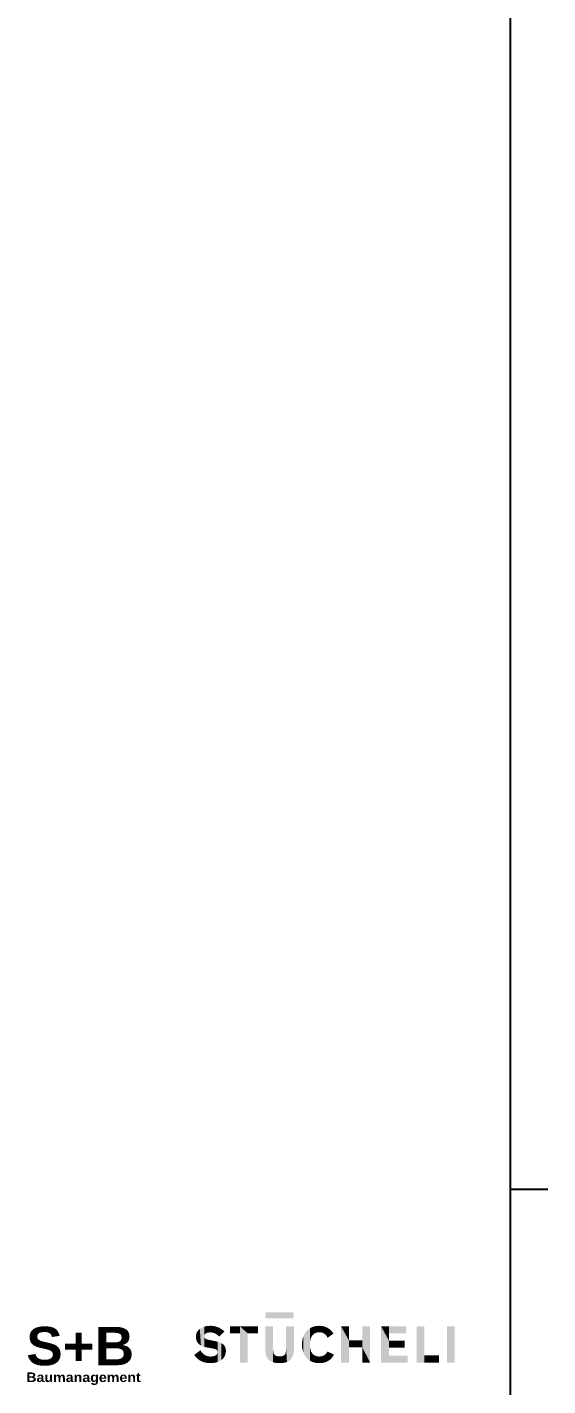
# Model space of a CAD drawing. Extents: x -1132 to 613, y -233 to 616.
# Drawn here: x 542.6 to 612.6, y 91.1 to 273.8 of the extents above; entities that cross this region are included whole.
import ezdxf

# ---------------------------------------------------------------- set-up
doc = ezdxf.new("R2010")
doc.units = 0
doc.layers.get('0').update_dxf_attribs({"lineweight": 13})
doc.layers.add('G-XREF-____-OTLN', color=7, linetype='Continuous', lineweight=13)
doc.styles.get("Standard").update_dxf_attribs({"font": 'arial.ttf'})

# ---------------------------------------------------------------- blocks, each defined once
blk = doc.blocks.new('Blockreferenz-A0UJ2EAEXE')
at = {"layer": 'G-XREF-____-OTLN', "color": 0, "linetype": 'ByBlock', "lineweight": -2, "ltscale": 0.13}
for points in [[(574.65, 100.16), (574.65, 100.99), (578.4, 100.16)], [(578.4, 100.16), (574.65, 100.99), (578.4, 100.99)], [(565.73, 96.68), (565.58, 98.54), (565.73, 98.68)], [(565.81, 96.63), (565.73, 98.68), (565.81, 98.76)], [(565.73, 96.68), (565.73, 98.68), (565.81, 96.63)], [(565.96, 96.53), (565.81, 98.76), (565.96, 98.85)], [(565.81, 96.63), (565.81, 98.76), (565.96, 96.53)], [(566.08, 96.47), (565.96, 98.85), (566.08, 98.93)], [(565.96, 96.53), (565.96, 98.85), (566.08, 96.47)], [(566.22, 96.41), (566.08, 98.93), (566.22, 98.99)], [(566.08, 96.47), (566.08, 98.93), (566.22, 96.41)], [(566.4, 96.35), (566.22, 98.99), (566.4, 99.06)], [(566.22, 96.41), (566.22, 98.99), (566.4, 96.35)], [(566.41, 97.88), (566.4, 99.06), (566.41, 99.07)], [(566.4, 97.79), (566.4, 99.06), (566.41, 97.88)], [(566.41, 97.88), (566.41, 99.07), (566.42, 97.9)], [(566.42, 97.9), (566.41, 99.07), (566.42, 99.07)], [(566.46, 98), (566.42, 99.07), (566.46, 99.08)], [(566.42, 97.9), (566.42, 99.07), (566.46, 98)], [(566.53, 98.08), (566.46, 99.08), (566.53, 99.09)], [(566.46, 98), (566.46, 99.08), (566.53, 98.08)], [(566.62, 98.15), (566.53, 99.09), (566.62, 99.11)], [(566.53, 98.08), (566.53, 99.09), (566.62, 98.15)], [(566.73, 98.21), (566.62, 99.11), (566.73, 99.14)], [(566.62, 98.15), (566.62, 99.11), (566.73, 98.21)], [(566.79, 98.23), (566.73, 99.14), (566.79, 99.15)], [(566.73, 98.21), (566.73, 99.14), (566.79, 98.23)], [(566.79, 98.23), (566.79, 99.15), (566.87, 98.25)], [(566.87, 98.25), (566.79, 99.15), (566.87, 99.15)], [(567.02, 98.28), (566.87, 99.15), (567.02, 99.16)], [(566.87, 98.25), (566.87, 99.15), (567.02, 98.28)], [(567.18, 98.29), (567.02, 99.16), (567.18, 99.17)], [(567.02, 98.28), (567.02, 99.16), (567.18, 98.29)], [(567.2, 98.29), (567.18, 99.17), (567.2, 99.18)], [(567.18, 98.29), (567.18, 99.17), (567.2, 98.29)], [(567.2, 98.29), (567.2, 99.18), (567.37, 98.28)], [(567.37, 98.28), (567.2, 99.18), (567.37, 99.17)], [(567.37, 98.28), (567.37, 99.17), (567.5, 98.26)], [(567.5, 98.26), (567.37, 99.17), (567.5, 99.16)], [(567.5, 98.26), (567.5, 99.16), (567.54, 98.25)], [(567.54, 98.25), (567.5, 99.16), (567.54, 99.16)], [(567.54, 98.25), (567.54, 99.16), (567.7, 98.21)], [(567.7, 98.21), (567.54, 99.16), (567.7, 99.13)], [(567.7, 98.21), (567.7, 99.13), (567.79, 98.17)], [(567.79, 98.17), (567.7, 99.13), (567.79, 99.12)], [(567.79, 98.17), (567.79, 99.12), (567.85, 98.15)], [(567.85, 98.15), (567.79, 99.12), (567.85, 99.1)], [(567.85, 98.15), (567.85, 99.1), (568, 98.07)], [(568, 98.07), (567.85, 99.1), (568, 99.07)], [(568, 98.07), (568, 99.07), (568.06, 98.03)], [(568.06, 98.03), (568, 99.07), (568.06, 99.05)], [(568.06, 98.03), (568.06, 99.05), (568.13, 97.97)], [(568.13, 97.97), (568.06, 99.05), (568.13, 99.02)], [(568.13, 97.97), (568.13, 99.02), (568.27, 97.85)], [(568.27, 97.85), (568.13, 99.02), (568.27, 98.97)], [(568.27, 97.85), (568.27, 98.97), (568.31, 97.81)], [(568.31, 97.81), (568.27, 98.97), (568.31, 98.96)], [(568.31, 97.81), (568.31, 98.96), (568.39, 97.72)], [(568.39, 97.72), (568.31, 98.96), (568.39, 98.92)], [(568.39, 97.72), (568.39, 98.92), (568.54, 97.85)], [(568.54, 97.85), (568.39, 98.92), (568.54, 98.84)], [(568.54, 97.85), (568.54, 98.84), (568.75, 98.05)], [(568.75, 98.05), (568.54, 98.84), (568.75, 98.71)], [(568.75, 98.05), (568.75, 98.71), (568.94, 98.23)], [(568.94, 98.23), (568.75, 98.71), (568.94, 98.56)], [(569.86, 98.15), (569.86, 99.09), (571.21, 98.15)], [(571.21, 98.15), (569.86, 99.09), (571.21, 99.09)], [(571.21, 98.15), (571.21, 99.09), (572.26, 94.23)], [(572.26, 98.15), (571.21, 99.09), (572.26, 99.09)], [(572.26, 94.23), (571.21, 99.09), (572.26, 98.15)], [(572.26, 98.15), (572.26, 99.09), (573.61, 98.15)], [(573.61, 98.15), (572.26, 99.09), (573.61, 99.09)], [(580.48, 94.55), (580.16, 98.48), (580.48, 98.76)], [(580.49, 94.54), (580.48, 98.76), (580.49, 98.77)], [(580.48, 94.55), (580.48, 98.76), (580.49, 94.54)], [(580.6, 94.49), (580.49, 98.77), (580.6, 98.83)], [(580.49, 94.54), (580.49, 98.77), (580.6, 94.49)], [(580.62, 97.02), (580.6, 98.83), (580.62, 98.84)], [(580.6, 96.66), (580.6, 98.83), (580.62, 97.02)], [(580.68, 97.35), (580.62, 98.84), (580.68, 98.88)], [(580.62, 97.02), (580.62, 98.84), (580.68, 97.35)], [(580.78, 97.63), (580.68, 98.88), (580.78, 98.93)], [(580.68, 97.35), (580.68, 98.88), (580.78, 97.63)], [(580.89, 97.8), (580.78, 98.93), (580.89, 98.99)], [(580.78, 97.63), (580.78, 98.93), (580.89, 97.8)], [(580.93, 97.86), (580.89, 98.99), (580.93, 99)], [(580.89, 97.8), (580.89, 98.99), (580.93, 97.86)], [(581.11, 98.05), (580.93, 99), (581.11, 99.06)], [(580.93, 97.86), (580.93, 99), (581.11, 98.05)], [(581.32, 98.19), (581.11, 99.06), (581.32, 99.12)], [(581.11, 98.05), (581.11, 99.06), (581.32, 98.19)], [(581.34, 98.2), (581.32, 99.12), (581.34, 99.13)], [(581.32, 98.19), (581.32, 99.12), (581.34, 98.2)], [(581.58, 98.28), (581.34, 99.13), (581.58, 99.15)], [(581.34, 98.2), (581.34, 99.13), (581.58, 98.28)], [(581.84, 98.31), (581.58, 99.15), (581.84, 99.18)], [(581.58, 98.28), (581.58, 99.15), (581.84, 98.31)], [(581.84, 98.31), (581.84, 99.18), (581.87, 98.31)], [(581.87, 98.31), (581.84, 99.18), (581.87, 99.17)], [(581.87, 98.31), (581.87, 99.17), (582.06, 98.29)], [(582.06, 98.29), (581.87, 99.17), (582.06, 99.16)], [(582.06, 98.29), (582.06, 99.16), (582.17, 98.27)], [(582.17, 98.27), (582.06, 99.16), (582.17, 99.16)], [(582.17, 98.27), (582.17, 99.16), (582.23, 98.26)], [(582.23, 98.26), (582.17, 99.16), (582.23, 99.14)], [(582.23, 98.26), (582.23, 99.14), (582.4, 98.2)], [(582.4, 98.2), (582.23, 99.14), (582.4, 99.11)], [(582.4, 98.2), (582.4, 99.11), (582.47, 98.16)], [(582.47, 98.16), (582.4, 99.11), (582.47, 99.1)], [(582.47, 98.16), (582.47, 99.1), (582.54, 98.11)], [(582.54, 98.11), (582.47, 99.1), (582.54, 99.08)], [(582.54, 98.11), (582.54, 99.08), (582.68, 98.01)], [(582.68, 98.01), (582.54, 99.08), (582.68, 99.03)], [(582.68, 98.01), (582.68, 99.03), (582.74, 97.93)], [(582.74, 97.93), (582.68, 99.03), (582.74, 99.01)], [(582.74, 97.93), (582.74, 99.01), (582.79, 97.88)], [(582.79, 97.88), (582.74, 99.01), (582.79, 98.99)], [(582.79, 97.88), (582.79, 98.99), (582.89, 97.73)], [(582.89, 97.73), (582.79, 98.99), (582.89, 98.94)], [(582.89, 97.73), (582.89, 98.94), (582.98, 97.56)], [(582.98, 97.56), (582.89, 98.94), (582.98, 98.9)], [(582.98, 97.56), (582.98, 98.9), (582.99, 97.57)], [(582.99, 97.57), (582.98, 98.9), (582.99, 98.89)], [(582.99, 97.57), (582.99, 98.89), (583.22, 97.73)], [(583.22, 97.73), (582.99, 98.89), (583.22, 98.74)], [(583.22, 97.73), (583.22, 98.74), (583.43, 97.88)], [(583.43, 97.88), (583.22, 98.74), (583.43, 98.56)], [(584.8, 94.23), (584.8, 99.09), (585.84, 94.23)], [(585.84, 97.2), (584.8, 99.09), (585.84, 99.09)], [(585.84, 94.23), (584.8, 99.09), (585.84, 96.26)], [(585.84, 96.26), (584.8, 99.09), (585.84, 97.2)], [(587.66, 97.2), (587.66, 99.09), (588.7, 94.23)], [(588.7, 94.23), (587.66, 99.09), (588.7, 99.09)], [(590.18, 94.23), (590.18, 99.09), (591.22, 94.23)], [(591.22, 98.16), (590.18, 99.09), (591.22, 99.09)], [(591.22, 94.23), (590.18, 99.09), (591.22, 95.18)], [(591.22, 95.18), (590.18, 99.09), (591.22, 96.25)], [(591.22, 96.25), (590.18, 99.09), (591.22, 97.17)], [(591.22, 97.17), (590.18, 99.09), (591.22, 98.16)], [(591.22, 98.16), (591.22, 99.09), (593.56, 98.16)], [(593.56, 98.16), (591.22, 99.09), (593.56, 99.09)], [(594.95, 94.23), (594.95, 99.09), (596, 94.23)], [(596, 95.19), (594.95, 99.09), (596, 99.09)], [(596, 94.23), (594.95, 99.09), (596, 95.19)], [(599.01, 94.23), (599.01, 99.09), (600.06, 94.23)], [(600.06, 94.23), (599.01, 99.09), (600.06, 99.09)], [(565.31, 97.37), (565.28, 97.7), (565.31, 97.97)], [(565.4, 97.09), (565.31, 98.01), (565.4, 98.24)], [(565.31, 97.36), (565.31, 97.97), (565.31, 98.01)], [(565.31, 97.36), (565.31, 98.01), (565.4, 97.09)], [(565.31, 97.37), (565.31, 97.97), (565.31, 97.36)], [(565.41, 97.07), (565.4, 98.24), (565.41, 98.29)], [(565.4, 97.09), (565.4, 98.24), (565.41, 97.07)], [(565.54, 96.87), (565.41, 98.29), (565.54, 98.48)], [(565.41, 97.07), (565.41, 98.29), (565.54, 96.87)], [(565.58, 96.82), (565.54, 98.48), (565.58, 98.54)], [(565.54, 96.87), (565.54, 98.48), (565.58, 96.82)], [(565.58, 96.82), (565.58, 98.54), (565.73, 96.68)], [(566.4, 96.35), (566.4, 97.79), (566.41, 96.35)], [(566.41, 96.35), (566.4, 97.79), (566.41, 97.68)], [(566.41, 96.35), (566.41, 97.68), (566.44, 96.34)], [(566.44, 96.34), (566.41, 97.68), (566.44, 97.59)], [(566.44, 96.34), (566.44, 97.59), (566.5, 96.32)], [(566.5, 96.32), (566.44, 97.59), (566.5, 97.51)], [(566.5, 96.32), (566.5, 97.51), (566.51, 96.32)], [(566.51, 96.32), (566.5, 97.51), (566.51, 97.5)], [(566.51, 96.32), (566.51, 97.5), (566.57, 96.31)], [(566.57, 96.31), (566.51, 97.5), (566.57, 97.44)], [(566.57, 96.31), (566.57, 97.44), (566.66, 96.29)], [(566.66, 96.29), (566.57, 97.44), (566.66, 97.39)], [(566.66, 96.29), (566.66, 97.39), (566.78, 96.26)], [(566.78, 96.26), (566.66, 97.39), (566.78, 97.34)], [(566.78, 96.26), (566.78, 97.34), (566.82, 96.25)], [(566.82, 96.25), (566.78, 97.34), (566.82, 97.33)], [(566.82, 96.25), (566.82, 97.33), (566.91, 96.24)], [(566.91, 96.24), (566.82, 97.33), (566.91, 97.3)], [(566.91, 96.24), (566.91, 97.3), (567.07, 96.21)], [(567.07, 96.21), (566.91, 97.3), (567.07, 97.27)], [(567.07, 96.21), (567.07, 97.27), (567.46, 96.14)], [(567.46, 96.14), (567.07, 97.27), (567.46, 97.19)], [(567.46, 96.14), (567.46, 97.19), (567.62, 96.11)], [(567.62, 96.11), (567.46, 97.19), (567.62, 97.16)], [(567.62, 96.11), (567.62, 97.16), (567.76, 96.08)], [(567.76, 96.08), (567.62, 97.16), (567.76, 97.13)], [(567.76, 96.08), (567.76, 97.13), (567.85, 96.05)], [(567.85, 96.05), (567.76, 97.13), (567.85, 97.11)], [(567.85, 96.05), (567.85, 97.11), (567.89, 96.04)], [(567.89, 96.04), (567.85, 97.11), (567.89, 97.11)], [(567.89, 96.04), (567.89, 97.11), (567.99, 95.99)], [(567.99, 95.99), (567.89, 97.11), (567.99, 97.08)], [(567.99, 95.99), (567.99, 97.08), (568.08, 95.92)], [(568.08, 95.92), (567.99, 97.08), (568.08, 97.06)], [(568.08, 95.92), (568.08, 97.06), (568.14, 95.85)], [(568.14, 95.85), (568.08, 97.06), (568.14, 97.05)], [(568.14, 95.85), (568.14, 97.05), (568.17, 95.76)], [(568.17, 95.76), (568.14, 97.05), (568.17, 97.04)], [(568.17, 95.76), (568.17, 97.04), (568.18, 95.75)], [(568.18, 95.75), (568.17, 97.04), (568.18, 97.04)], [(568.18, 95.75), (568.18, 97.04), (568.19, 95.63)], [(568.19, 95.63), (568.18, 97.04), (568.19, 97.04)], [(568.19, 94.3), (568.19, 97.04), (568.4, 94.38)], [(568.4, 94.38), (568.19, 97.04), (568.4, 96.97)], [(568.4, 94.38), (568.4, 96.97), (568.46, 94.41)], [(568.46, 94.41), (568.4, 96.97), (568.46, 96.95)], [(568.46, 94.41), (568.46, 96.95), (568.7, 94.55)], [(568.7, 94.55), (568.46, 96.95), (568.7, 96.84)], [(568.7, 94.55), (568.7, 96.84), (568.71, 94.56)], [(568.71, 94.56), (568.7, 96.84), (568.71, 96.84)], [(568.71, 94.56), (568.71, 96.84), (568.92, 94.75)], [(568.92, 94.75), (568.71, 96.84), (568.92, 96.7)], [(568.94, 98.23), (568.94, 98.56), (569.11, 98.38)], [(571.21, 94.23), (571.21, 98.15), (572.26, 94.23)], [(579.57, 96.13), (579.53, 96.66), (579.57, 97.18)], [(579.69, 95.64), (579.57, 97.2), (579.69, 97.66)], [(579.57, 96.12), (579.57, 97.18), (579.57, 97.2)], [(579.57, 96.12), (579.57, 97.2), (579.69, 95.64)], [(579.57, 96.13), (579.57, 97.18), (579.57, 96.12)], [(579.7, 95.63), (579.69, 97.66), (579.7, 97.68)], [(579.69, 95.64), (579.69, 97.66), (579.7, 95.63)], [(579.88, 95.21), (579.7, 97.68), (579.88, 98.09)], [(579.7, 95.63), (579.7, 97.68), (579.88, 95.21)], [(579.89, 95.2), (579.88, 98.09), (579.89, 98.11)], [(579.88, 95.21), (579.88, 98.09), (579.89, 95.2)], [(580.14, 94.85), (579.89, 98.11), (580.14, 98.46)], [(579.89, 95.2), (579.89, 98.11), (580.14, 94.85)], [(580.16, 94.83), (580.14, 98.46), (580.16, 98.48)], [(580.14, 94.85), (580.14, 98.46), (580.16, 94.83)], [(580.16, 94.83), (580.16, 98.48), (580.48, 94.55)], [(583.43, 97.88), (583.43, 98.56), (583.61, 98.01)], [(583.61, 98.01), (583.43, 98.56), (583.61, 98.36)], [(583.61, 98.01), (583.61, 98.36), (583.77, 98.13)], [(585.84, 96.26), (585.84, 97.2), (587.66, 96.26)], [(587.66, 96.26), (585.84, 97.2), (587.66, 97.2)], [(587.66, 96.26), (587.66, 97.2), (588.7, 94.23)], [(591.22, 96.25), (591.22, 97.17), (593.34, 96.25)], [(593.34, 96.25), (591.22, 97.17), (593.34, 97.17)], [(565.23, 95.02), (565.06, 95.26), (565.23, 95.39)], [(565.43, 94.81), (565.23, 95.39), (565.43, 95.54)], [(565.23, 95.02), (565.23, 95.39), (565.43, 94.81)], [(565.66, 94.62), (565.43, 95.54), (565.66, 95.71)], [(565.43, 94.81), (565.43, 95.54), (565.66, 94.62)], [(565.89, 94.47), (565.66, 95.71), (565.89, 95.88)], [(565.66, 94.62), (565.66, 95.71), (565.89, 94.47)], [(565.89, 94.47), (565.89, 95.88), (565.92, 94.46)], [(565.92, 94.46), (565.89, 95.88), (565.92, 95.84)], [(565.92, 94.46), (565.92, 95.84), (566.01, 94.42)], [(566.01, 94.42), (565.92, 95.84), (566.01, 95.7)], [(566.01, 94.42), (566.01, 95.7), (566.13, 94.36)], [(566.13, 94.36), (566.01, 95.7), (566.13, 95.53)], [(566.13, 94.36), (566.13, 95.53), (566.2, 94.33)], [(566.2, 94.33), (566.13, 95.53), (566.2, 95.47)], [(566.2, 94.33), (566.2, 95.47), (566.28, 94.3)], [(566.28, 94.3), (566.2, 95.47), (566.28, 95.39)], [(566.28, 94.3), (566.28, 95.39), (566.44, 94.25)], [(566.44, 94.25), (566.28, 95.39), (566.44, 95.27)], [(566.44, 94.25), (566.44, 95.27), (566.52, 94.23)], [(566.52, 94.23), (566.44, 95.27), (566.52, 95.22)], [(566.52, 94.23), (566.52, 95.22), (566.61, 94.21)], [(566.61, 94.21), (566.52, 95.22), (566.61, 95.17)], [(566.61, 94.21), (566.61, 95.17), (566.81, 94.18)], [(566.81, 94.18), (566.61, 95.17), (566.81, 95.1)], [(566.81, 94.18), (566.81, 95.1), (566.86, 94.17)], [(566.86, 94.17), (566.81, 95.1), (566.86, 95.09)], [(566.86, 94.17), (566.86, 95.09), (567.03, 94.16)], [(567.03, 94.16), (566.86, 95.09), (567.03, 95.05)], [(567.03, 94.16), (567.03, 95.05), (567.23, 94.15)], [(567.23, 94.15), (567.03, 95.05), (567.23, 95.04)], [(567.23, 94.15), (567.23, 95.04), (567.28, 94.15)], [(567.28, 94.15), (567.23, 95.04), (567.28, 95.04)], [(567.48, 94.16), (567.28, 95.04), (567.48, 95.05)], [(567.28, 94.15), (567.28, 95.04), (567.48, 94.16)], [(567.65, 94.17), (567.48, 95.05), (567.65, 95.08)], [(567.48, 94.16), (567.48, 95.05), (567.65, 94.17)], [(567.65, 94.17), (567.65, 95.08), (567.66, 94.18)], [(567.66, 94.18), (567.65, 95.08), (567.66, 95.08)], [(567.82, 94.21), (567.66, 95.08), (567.82, 95.14)], [(567.66, 94.18), (567.66, 95.08), (567.82, 94.21)], [(567.95, 94.23), (567.82, 95.14), (567.95, 95.21)], [(567.82, 94.21), (567.82, 95.14), (567.95, 94.23)], [(568.04, 94.25), (567.95, 95.21), (568.04, 95.29)], [(567.95, 94.23), (567.95, 95.21), (568.04, 94.25)], [(568.06, 94.26), (568.04, 95.29), (568.06, 95.3)], [(568.04, 94.25), (568.04, 95.29), (568.06, 94.26)], [(568.13, 94.28), (568.06, 95.3), (568.13, 95.4)], [(568.06, 94.26), (568.06, 95.3), (568.13, 94.28)], [(568.18, 94.3), (568.13, 95.4), (568.18, 95.51)], [(568.13, 94.28), (568.13, 95.4), (568.18, 94.3)], [(568.19, 94.3), (568.18, 95.51), (568.19, 95.63)], [(568.18, 94.3), (568.18, 95.51), (568.19, 94.3)], [(568.92, 94.75), (568.92, 96.7), (568.96, 94.78)], [(568.96, 94.78), (568.92, 96.7), (568.96, 96.66)], [(568.96, 94.78), (568.96, 96.66), (569.09, 94.97)], [(569.09, 94.97), (568.96, 96.66), (569.09, 96.53)], [(569.09, 94.97), (569.09, 96.53), (569.15, 95.06)], [(569.15, 95.06), (569.09, 96.53), (569.15, 96.43)], [(569.15, 95.06), (569.15, 96.43), (569.21, 95.23)], [(569.21, 95.23), (569.15, 96.43), (569.21, 96.32)], [(569.21, 95.23), (569.21, 96.32), (569.27, 95.39)], [(569.27, 95.39), (569.21, 96.32), (569.27, 96.13)], [(569.27, 95.39), (569.27, 96.13), (569.29, 95.54)], [(569.29, 95.54), (569.27, 96.13), (569.29, 96.07)], [(569.29, 95.54), (569.29, 96.07), (569.32, 95.77)], [(580.6, 94.49), (580.6, 96.66), (580.62, 94.47)], [(580.62, 94.47), (580.6, 96.66), (580.62, 96.3)], [(580.62, 94.47), (580.62, 96.3), (580.68, 94.44)], [(580.68, 94.44), (580.62, 96.3), (580.68, 95.98)], [(580.68, 94.44), (580.68, 95.98), (580.78, 94.38)], [(580.78, 94.38), (580.68, 95.98), (580.78, 95.7)], [(580.78, 94.38), (580.78, 95.7), (580.87, 94.33)], [(580.87, 94.33), (580.78, 95.7), (580.87, 95.55)], [(580.87, 94.33), (580.87, 95.55), (580.92, 94.32)], [(580.92, 94.32), (580.87, 95.55), (580.92, 95.47)], [(580.92, 94.32), (580.92, 95.47), (581.1, 94.26)], [(581.1, 94.26), (580.92, 95.47), (581.1, 95.28)], [(581.1, 94.26), (581.1, 95.28), (581.32, 94.2)], [(581.32, 94.2), (581.1, 95.28), (581.32, 95.15)], [(581.32, 94.2), (581.32, 95.15), (581.33, 94.2)], [(581.33, 94.2), (581.32, 95.15), (581.33, 95.15)], [(581.33, 94.2), (581.33, 95.15), (581.57, 94.17)], [(581.57, 94.17), (581.33, 95.15), (581.57, 95.07)], [(581.57, 94.17), (581.57, 95.07), (581.84, 94.15)], [(581.84, 94.15), (581.57, 95.07), (581.84, 95.04)], [(581.84, 94.15), (581.84, 95.04), (581.87, 94.15)], [(581.87, 94.15), (581.84, 95.04), (581.87, 95.04)], [(582.05, 94.16), (581.87, 95.04), (582.05, 95.05)], [(581.87, 94.15), (581.87, 95.04), (582.05, 94.16)], [(582.2, 94.17), (582.05, 95.05), (582.2, 95.08)], [(582.05, 94.16), (582.05, 95.05), (582.2, 94.17)], [(582.2, 94.17), (582.2, 95.08), (582.22, 94.17)], [(582.22, 94.17), (582.2, 95.08), (582.22, 95.08)], [(582.38, 94.2), (582.22, 95.08), (582.38, 95.14)], [(582.22, 94.17), (582.22, 95.08), (582.38, 94.2)], [(582.52, 94.23), (582.38, 95.14), (582.52, 95.21)], [(582.38, 94.2), (582.38, 95.14), (582.52, 94.23)], [(582.52, 94.23), (582.52, 95.21), (582.53, 94.23)], [(582.53, 94.23), (582.52, 95.21), (582.53, 95.21)], [(582.66, 94.27), (582.53, 95.21), (582.66, 95.31)], [(582.53, 94.23), (582.53, 95.21), (582.66, 94.27)], [(582.77, 94.31), (582.66, 95.31), (582.77, 95.43)], [(582.66, 94.27), (582.66, 95.31), (582.77, 94.31)], [(582.81, 94.32), (582.77, 95.43), (582.81, 95.48)], [(582.77, 94.31), (582.77, 95.43), (582.81, 94.32)], [(582.87, 94.36), (582.81, 95.48), (582.87, 95.56)], [(582.81, 94.32), (582.81, 95.48), (582.87, 94.36)], [(582.96, 94.4), (582.87, 95.56), (582.96, 95.72)], [(582.87, 94.36), (582.87, 95.56), (582.96, 94.4)], [(582.96, 94.4), (582.96, 95.72), (583.07, 94.46)], [(583.07, 94.46), (582.96, 95.72), (583.07, 95.66)], [(583.07, 94.46), (583.07, 95.66), (583.31, 94.62)], [(583.31, 94.62), (583.07, 95.66), (583.31, 95.55)], [(583.31, 94.62), (583.31, 95.55), (583.51, 94.82)], [(583.51, 94.82), (583.31, 95.55), (583.51, 95.45)], [(583.51, 94.82), (583.51, 95.45), (583.69, 95.04)], [(583.69, 95.04), (583.51, 95.45), (583.69, 95.37)], [(583.69, 95.04), (583.69, 95.37), (583.84, 95.29)], [(587.66, 94.23), (587.66, 96.26), (588.7, 94.23)], [(591.22, 94.23), (591.22, 95.18), (593.73, 94.23)], [(593.73, 94.23), (591.22, 95.18), (593.73, 95.18)], [(596, 94.23), (596, 95.19), (597.94, 94.23)], [(597.94, 94.23), (596, 95.19), (597.94, 95.19)]]:
    blk.add_solid(points, dxfattribs=at)
at = {"layer": 'G-XREF-____-OTLN', "color": 0, "lineweight": -2}
for points in [[(574.61, 96.21), (574.61, 99.09), (574.61, 95.96)], [(574.61, 95.96), (574.61, 99.09), (574.61, 99.09)], [(574.61, 95.96), (574.61, 99.09), (574.62, 95.74)], [(574.62, 95.74), (574.61, 99.09), (574.62, 99.09)], [(574.62, 95.74), (574.62, 99.09), (574.64, 95.56)], [(574.64, 95.56), (574.62, 99.09), (574.64, 99.09)], [(574.64, 95.56), (574.64, 99.09), (574.66, 95.39)], [(574.66, 95.39), (574.64, 99.09), (574.66, 99.09)], [(574.66, 95.39), (574.66, 99.09), (574.69, 95.25)], [(574.69, 95.25), (574.66, 99.09), (574.69, 99.09)], [(574.69, 95.25), (574.69, 99.09), (574.74, 95.12)], [(574.74, 95.12), (574.69, 99.09), (574.74, 99.09)], [(574.74, 95.12), (574.74, 99.09), (574.79, 95)], [(574.79, 95), (574.74, 99.09), (574.79, 99.09)], [(574.79, 95), (574.79, 99.09), (574.86, 94.88)], [(574.86, 94.88), (574.79, 99.09), (574.86, 99.09)], [(574.86, 94.88), (574.86, 99.09), (574.99, 94.69)], [(574.99, 94.69), (574.86, 99.09), (574.99, 99.09)], [(574.99, 94.69), (574.99, 99.09), (575.15, 94.54)], [(575.15, 94.54), (574.99, 99.09), (575.15, 99.09)], [(575.15, 94.54), (575.15, 99.09), (575.33, 94.41)], [(575.33, 94.41), (575.15, 99.09), (575.33, 99.09)], [(575.33, 94.41), (575.33, 99.09), (575.53, 94.31)], [(575.53, 94.31), (575.33, 99.09), (575.53, 99.09)], [(575.53, 94.31), (575.53, 99.09), (575.65, 94.27)], [(575.65, 96.2), (575.53, 99.09), (575.65, 99.09)], [(575.65, 94.27), (575.53, 99.09), (575.65, 96.2)], [(577.4, 96.2), (577.4, 99.09), (577.52, 94.31)], [(577.52, 94.31), (577.4, 99.09), (577.52, 99.09)], [(577.52, 94.31), (577.52, 99.09), (577.73, 94.41)], [(577.73, 94.41), (577.52, 99.09), (577.73, 99.09)], [(577.73, 94.41), (577.73, 99.09), (577.91, 94.54)], [(577.91, 94.54), (577.73, 99.09), (577.91, 99.09)], [(577.91, 94.54), (577.91, 99.09), (578.07, 94.69)], [(578.07, 94.69), (577.91, 99.09), (578.07, 99.09)], [(578.07, 94.69), (578.07, 99.09), (578.2, 94.88)], [(578.2, 94.88), (578.07, 99.09), (578.2, 99.09)], [(578.2, 94.88), (578.2, 99.09), (578.26, 95)], [(578.26, 95), (578.2, 99.09), (578.26, 99.09)], [(578.26, 95), (578.26, 99.09), (578.32, 95.12)], [(578.32, 95.12), (578.26, 99.09), (578.32, 99.09)], [(578.32, 95.12), (578.32, 99.09), (578.36, 95.25)], [(578.36, 95.25), (578.32, 99.09), (578.36, 99.09)], [(578.36, 95.25), (578.36, 99.09), (578.39, 95.39)], [(578.39, 95.39), (578.36, 99.09), (578.39, 99.09)], [(578.39, 95.39), (578.39, 99.09), (578.42, 95.56)], [(578.42, 95.56), (578.39, 99.09), (578.42, 99.09)], [(578.42, 95.56), (578.42, 99.09), (578.44, 95.74)], [(578.44, 95.74), (578.42, 99.09), (578.44, 99.09)], [(578.44, 95.74), (578.44, 99.09), (578.45, 95.96)], [(578.45, 95.96), (578.44, 99.09), (578.45, 99.09)], [(578.45, 95.96), (578.45, 99.09), (578.45, 96.21)], [(578.45, 96.21), (578.45, 99.09), (578.45, 99.09)], [(575.65, 94.27), (575.65, 96.2), (575.66, 94.27)], [(575.66, 94.27), (575.65, 96.2), (575.66, 96.06)], [(575.66, 94.27), (575.66, 96.06), (575.66, 94.27)], [(575.66, 94.27), (575.66, 96.06), (575.66, 95.93)], [(575.66, 94.27), (575.66, 95.93), (575.67, 94.27)], [(575.67, 94.27), (575.66, 95.93), (575.67, 95.82)], [(575.67, 94.27), (575.67, 95.82), (575.69, 94.26)], [(575.69, 94.26), (575.67, 95.82), (575.69, 95.65)], [(575.69, 94.26), (575.69, 95.65), (575.73, 94.25)], [(575.73, 94.25), (575.69, 95.65), (575.73, 95.52)], [(575.73, 94.25), (575.73, 95.52), (575.75, 94.24)], [(575.75, 94.24), (575.73, 95.52), (575.75, 95.45)], [(575.75, 94.24), (575.75, 95.45), (575.76, 94.24)], [(575.76, 94.24), (575.75, 95.45), (575.76, 95.44)], [(575.76, 94.24), (575.76, 95.44), (575.8, 94.23)], [(575.8, 94.23), (575.76, 95.44), (575.8, 95.36)], [(575.8, 94.23), (575.8, 95.36), (575.87, 94.21)], [(575.87, 94.21), (575.8, 95.36), (575.87, 95.27)], [(575.87, 94.21), (575.87, 95.27), (575.94, 94.2)], [(575.94, 94.2), (575.87, 95.27), (575.94, 95.2)], [(575.94, 94.2), (575.94, 95.2), (576, 94.19)], [(576, 94.19), (575.94, 95.2), (576, 95.17)], [(576, 94.19), (576, 95.17), (576.04, 94.18)], [(576.04, 94.18), (576, 95.17), (576.04, 95.15)], [(576.04, 94.18), (576.04, 95.15), (576.14, 94.17)], [(576.14, 94.17), (576.04, 95.15), (576.14, 95.11)], [(576.14, 94.17), (576.14, 95.11), (576.26, 94.16)], [(576.26, 94.16), (576.14, 95.11), (576.26, 95.08)], [(576.26, 94.16), (576.26, 95.08), (576.26, 94.16)], [(576.26, 94.16), (576.26, 95.08), (576.26, 95.08)], [(576.26, 94.16), (576.26, 95.08), (576.39, 94.15)], [(576.39, 94.15), (576.26, 95.08), (576.39, 95.06)], [(576.39, 94.15), (576.39, 95.06), (576.53, 94.15)], [(576.53, 94.15), (576.39, 95.06), (576.53, 95.05)], [(576.67, 94.15), (576.53, 95.05), (576.67, 95.06)], [(576.53, 94.15), (576.53, 95.05), (576.67, 94.15)], [(576.8, 94.16), (576.67, 95.06), (576.8, 95.07)], [(576.67, 94.15), (576.67, 95.06), (576.8, 94.16)], [(576.92, 94.17), (576.8, 95.08), (576.92, 95.11)], [(576.8, 94.16), (576.8, 95.07), (576.8, 95.08)], [(576.8, 94.16), (576.8, 95.08), (576.92, 94.17)], [(576.8, 94.16), (576.8, 95.07), (576.8, 94.16)], [(577.03, 94.18), (576.92, 95.11), (577.03, 95.15)], [(576.92, 94.17), (576.92, 95.11), (577.03, 94.18)], [(577.05, 94.19), (577.03, 95.15), (577.05, 95.17)], [(577.03, 94.18), (577.03, 95.15), (577.05, 94.19)], [(577.12, 94.2), (577.05, 95.17), (577.12, 95.2)], [(577.05, 94.19), (577.05, 95.17), (577.12, 94.2)], [(577.2, 94.22), (577.12, 95.2), (577.2, 95.27)], [(577.12, 94.2), (577.12, 95.2), (577.2, 94.22)], [(577.26, 94.23), (577.2, 95.27), (577.26, 95.36)], [(577.2, 94.22), (577.2, 95.27), (577.26, 94.23)], [(577.3, 94.24), (577.26, 95.36), (577.3, 95.43)], [(577.26, 94.23), (577.26, 95.36), (577.3, 94.24)], [(577.34, 94.25), (577.3, 95.43), (577.34, 95.51)], [(577.3, 94.24), (577.3, 95.43), (577.34, 94.25)], [(577.37, 94.26), (577.34, 95.51), (577.37, 95.64)], [(577.34, 94.25), (577.34, 95.51), (577.37, 94.26)], [(577.38, 94.26), (577.37, 95.64), (577.38, 95.71)], [(577.37, 94.26), (577.37, 95.64), (577.38, 94.26)], [(577.39, 94.27), (577.38, 95.71), (577.39, 95.81)], [(577.38, 94.26), (577.38, 95.71), (577.39, 94.27)], [(577.4, 94.27), (577.39, 95.81), (577.4, 95.92)], [(577.39, 94.27), (577.39, 95.81), (577.4, 94.27)], [(577.4, 94.27), (577.4, 96.05), (577.4, 96.2)], [(577.4, 94.27), (577.4, 96.2), (577.52, 94.31)], [(577.4, 94.27), (577.4, 95.92), (577.4, 96.05)], [(577.4, 94.27), (577.4, 96.05), (577.4, 94.27)], [(577.4, 94.27), (577.4, 95.92), (577.4, 94.27)]]:
    blk.add_solid(points, dxfattribs=at)
blk = doc.blocks.new('Blockreferenz-A0UJ2EAGXE', base_point=(542.48, 91.61))
at = {"layer": 'G-XREF-____-OTLN', "color": 0, "linetype": 'ByBlock', "lineweight": -2, "ltscale": 0.13, "attachment_point": 1}
for s, insert, char_height in [('{\\W1.02;\\fArial|b1|i0;S+B}', (542.48, 99.03), 5.1587), ('{\\W1.06;\\fArial|b1|i0;Baumanagement}', (542.48, 92.9), 1.2897)]:
    blk.add_mtext(s, dxfattribs=dict(at, insert=insert, char_height=char_height))

msp = doc.modelspace()

# ---------------------------------------------------------------- linework, layer by layer
at = {"color": 0, "linetype": 'ByBlock', "lineweight": -2, "ltscale": 0.13}
for p, q in [((607.58, -174.47), (607.58, 615.53)), ((607.58, 117.53), (612.58, 117.53))]:
    msp.add_line(p, q, dxfattribs=at)

# ---------------------------------------------------------------- block references
at = {"ltscale": 0.13}
for name, p in [('Blockreferenz-A0UJ2EAEXE', (0, 0)), ('Blockreferenz-A0UJ2EAGXE', (542.48, 91.61))]:
    msp.add_blockref(name, p, dxfattribs=at)

doc.saveas('drawing.dxf')
